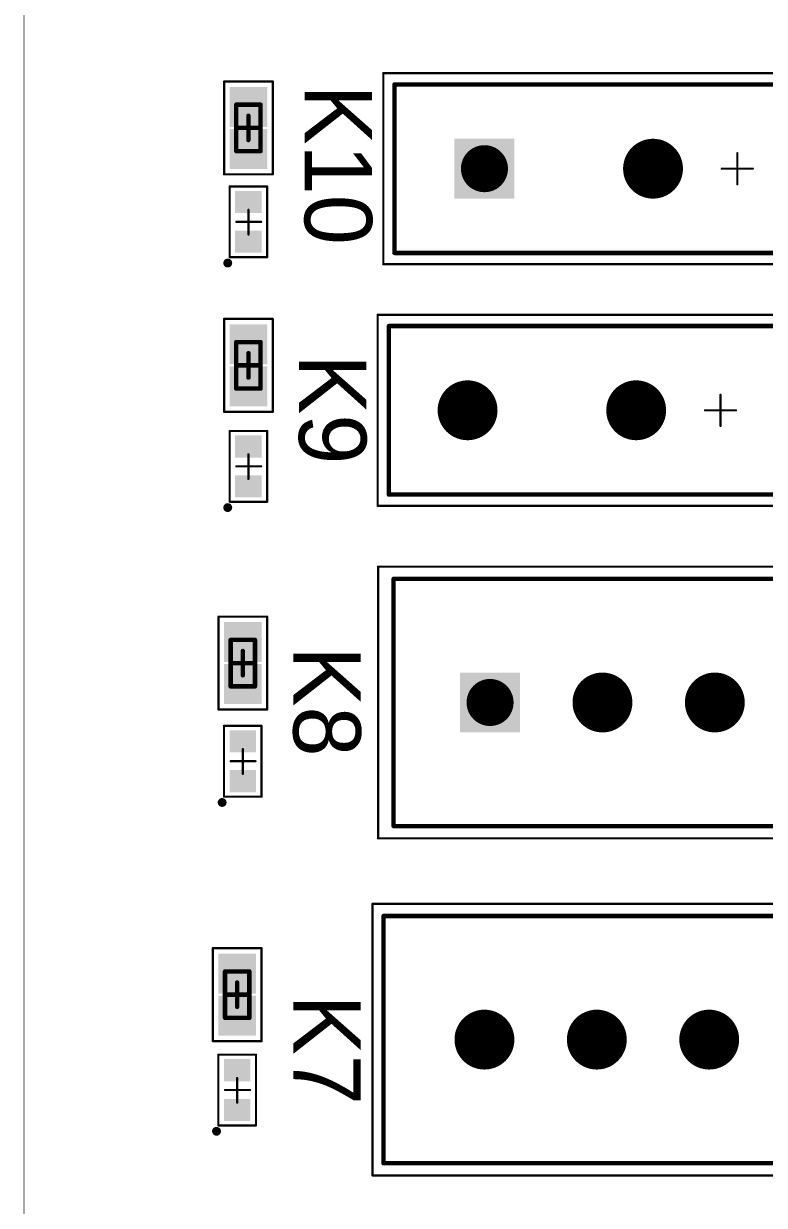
# Model space of a CAD drawing. Header units: millimetres. Extents: x 0 to 100, y 0 to 100.
# Drawn here: x 0 to 16.74, y 51.5 to 78.21 of the extents above; entities that cross this region are included whole.
import ezdxf

# ---------------------------------------------------------------- set-up
doc = ezdxf.new("R2010")
doc.units = ezdxf.units.MM
for name, color, linetype in [('BottomLayer', 5, 'Continuous'), ('BottomSolder', 6, 'Continuous'), ('Mechanical1', 6, 'Continuous'), ('Mechanical13', 56, 'Continuous'), ('Mechanical15', 56, 'Continuous'), ('MidLayer14', 9, 'Continuous'), ('PadHoleLayer', 156, 'Continuous'), ('TopLayer', 1, 'Continuous'), ('TopOverlay', 2, 'Continuous'), ('TopPaste', 8, 'Continuous'), ('TopSolder', 216, 'Continuous')]:
    doc.layers.add(name, color=color, linetype=linetype)

msp = doc.modelspace()

# ---------------------------------------------------------------- linework, layer by layer
at = {"layer": 'BottomLayer', "const_width": 0.575}
for points in [[(13.936, 74.93, 1), (14.512, 74.93, 1)], [(9.745, 69.469, 1), (10.321, 69.469, 1)], [(13.555, 69.469, 1), (14.131, 69.469, 1)], [(12.793, 62.865, 1), (13.369, 62.865, 1)], [(15.333, 62.865, 1), (15.909, 62.865, 1)], [(10.126, 55.245, 1), (10.702, 55.245, 1)], [(12.666, 55.245, 1), (13.242, 55.245, 1)], [(15.206, 55.245, 1), (15.782, 55.245, 1)]]:
    msp.add_lwpolyline(points, format="xyb", close=True, dxfattribs=at)
at = {"layer": 'BottomLayer'}
for points in [[(9.839, 75.505), (9.839, 74.355), (10.989, 75.505), (10.989, 74.355)], [(9.966, 63.44), (9.966, 62.29), (11.116, 63.44), (11.116, 62.29)]]:
    msp.add_solid(points, dxfattribs=at)
at = {"layer": 'BottomSolder', "const_width": 0.677}
for points in [[(13.886, 74.93, 1), (14.562, 74.93, 1)], [(9.695, 69.469, 1), (10.371, 69.469, 1)], [(13.505, 69.469, 1), (14.181, 69.469, 1)], [(12.743, 62.865, 1), (13.419, 62.865, 1)], [(15.283, 62.865, 1), (15.959, 62.865, 1)], [(10.076, 55.245, 1), (10.752, 55.245, 1)], [(12.616, 55.245, 1), (13.292, 55.245, 1)], [(15.156, 55.245, 1), (15.832, 55.245, 1)]]:
    msp.add_lwpolyline(points, format="xyb", close=True, dxfattribs=at)
at = {"layer": 'BottomSolder'}
for points in [[(9.737, 75.607), (9.737, 74.253), (11.091, 75.607), (11.091, 74.253)], [(9.864, 63.542), (9.864, 62.188), (11.218, 63.542), (11.218, 62.188)]]:
    msp.add_solid(points, dxfattribs=at)
at = {"layer": 'Mechanical1', "const_width": 0.0127}
msp.add_lwpolyline([(0.006, 0.006), (0.006, 100.006)], dxfattribs=at)
at = {"layer": 'Mechanical13'}
for points, const_width in [([(8.382, 76.835), (23.622, 76.835)], 0.101), ([(8.382, 73.025), (8.382, 76.835)], 0.101), ([(4.805, 76.377), (5.355, 76.377)], 0.1), ([(4.805, 75.327), (4.805, 76.377)], 0.1), ([(5.355, 75.327), (5.355, 76.377)], 0.1), ([(4.805, 75.327), (5.355, 75.327)], 0.1), ([(4.655, 72.929), (4.655, 74.529)], 0.05), ([(4.655, 74.529), (5.505, 74.529)], 0.05), ([(5.505, 72.929), (5.505, 74.529)], 0.05), ([(4.655, 72.929), (5.505, 72.929)], 0.05), ([(8.382, 73.025), (23.622, 73.025)], 0.101), ([(8.255, 71.374), (23.495, 71.374)], 0.101), ([(8.255, 67.564), (8.255, 71.374)], 0.101), ([(4.805, 71.01), (5.355, 71.01)], 0.1), ([(4.805, 69.96), (4.805, 71.01)], 0.1), ([(5.355, 69.96), (5.355, 71.01)], 0.1), ([(4.805, 69.96), (5.355, 69.96)], 0.1), ([(4.655, 67.402), (4.655, 69.002)], 0.05), ([(4.655, 69.002), (5.505, 69.002)], 0.05), ([(5.505, 67.402), (5.505, 69.002)], 0.05), ([(8.255, 67.564), (23.495, 67.564)], 0.101), ([(4.655, 67.402), (5.505, 67.402)], 0.05), ([(8.361, 60.071), (8.361, 65.659)], 0.1), ([(8.361, 65.659), (28.061, 65.659)], 0.1), ([(4.678, 64.279), (5.228, 64.279)], 0.1), ([(4.678, 63.229), (4.678, 64.279)], 0.1), ([(5.228, 63.229), (5.228, 64.279)], 0.1), ([(4.678, 63.229), (5.228, 63.229)], 0.1), ([(4.528, 60.737), (4.528, 62.337)], 0.05), ([(4.528, 62.337), (5.378, 62.337)], 0.05), ([(5.378, 60.737), (5.378, 62.337)], 0.05), ([(4.528, 60.737), (5.378, 60.737)], 0.05), ([(8.361, 60.071), (28.061, 60.071)], 0.1), ([(8.134, 58.039), (27.834, 58.039)], 0.1), ([(8.134, 52.451), (8.134, 58.039)], 0.1), ([(4.551, 56.786), (5.101, 56.786)], 0.1), ([(4.551, 55.736), (4.551, 56.786)], 0.1), ([(5.101, 55.736), (5.101, 56.786)], 0.1), ([(4.551, 55.736), (5.101, 55.736)], 0.1), ([(4.401, 53.305), (4.401, 54.905)], 0.05), ([(4.401, 54.905), (5.251, 54.905)], 0.05), ([(5.251, 53.305), (5.251, 54.905)], 0.05), ([(4.401, 53.305), (5.251, 53.305)], 0.05), ([(8.134, 52.451), (27.834, 52.451)], 0.1)]:
    msp.add_lwpolyline(points, dxfattribs=dict(at, const_width=const_width))
for points, const_width in [([(8.357, 76.835, 1), (8.407, 76.835, 1)], 0.0504), ([(8.357, 76.835, 1), (8.407, 76.835, 1)], 0.0504), ([(4.78, 76.377, 1), (4.83, 76.377, 1)], 0.05), ([(4.78, 76.377, 1), (4.83, 76.377, 1)], 0.05), ([(5.33, 76.377, 1), (5.38, 76.377, 1)], 0.05), ([(5.33, 76.377, 1), (5.38, 76.377, 1)], 0.05), ([(4.78, 75.327, 1), (4.83, 75.327, 1)], 0.05), ([(4.78, 75.327, 1), (4.83, 75.327, 1)], 0.05), ([(5.33, 75.327, 1), (5.38, 75.327, 1)], 0.05), ([(5.33, 75.327, 1), (5.38, 75.327, 1)], 0.05), ([(4.643, 74.529, 1), (4.667, 74.529, 1)], 0.025), ([(4.643, 74.529, 1), (4.667, 74.529, 1)], 0.025), ([(5.493, 74.529, 1), (5.517, 74.529, 1)], 0.025), ([(5.493, 74.529, 1), (5.517, 74.529, 1)], 0.025), ([(4.643, 72.929, 1), (4.667, 72.929, 1)], 0.025), ([(4.643, 72.929, 1), (4.667, 72.929, 1)], 0.025), ([(5.493, 72.929, 1), (5.517, 72.929, 1)], 0.025), ([(5.493, 72.929, 1), (5.517, 72.929, 1)], 0.025), ([(8.357, 73.025, 1), (8.407, 73.025, 1)], 0.0504), ([(8.357, 73.025, 1), (8.407, 73.025, 1)], 0.0504), ([(8.23, 71.374, 1), (8.28, 71.374, 1)], 0.0504), ([(8.23, 71.374, 1), (8.28, 71.374, 1)], 0.0504), ([(4.78, 71.01, 1), (4.83, 71.01, 1)], 0.05), ([(4.78, 71.01, 1), (4.83, 71.01, 1)], 0.05), ([(5.33, 71.01, 1), (5.38, 71.01, 1)], 0.05), ([(5.33, 71.01, 1), (5.38, 71.01, 1)], 0.05), ([(4.78, 69.96, 1), (4.83, 69.96, 1)], 0.05), ([(4.78, 69.96, 1), (4.83, 69.96, 1)], 0.05), ([(5.33, 69.96, 1), (5.38, 69.96, 1)], 0.05), ([(5.33, 69.96, 1), (5.38, 69.96, 1)], 0.05), ([(4.643, 69.002, 1), (4.667, 69.002, 1)], 0.025), ([(4.643, 69.002, 1), (4.667, 69.002, 1)], 0.025), ([(5.493, 69.002, 1), (5.517, 69.002, 1)], 0.025), ([(5.493, 69.002, 1), (5.517, 69.002, 1)], 0.025), ([(8.23, 67.564, 1), (8.28, 67.564, 1)], 0.0504), ([(8.23, 67.564, 1), (8.28, 67.564, 1)], 0.0504), ([(4.643, 67.402, 1), (4.667, 67.402, 1)], 0.025), ([(4.643, 67.402, 1), (4.667, 67.402, 1)], 0.025), ([(5.493, 67.402, 1), (5.517, 67.402, 1)], 0.025), ([(5.493, 67.402, 1), (5.517, 67.402, 1)], 0.025), ([(8.336, 65.659, 1), (8.386, 65.659, 1)], 0.05), ([(8.336, 65.659, 1), (8.386, 65.659, 1)], 0.05), ([(4.653, 64.279, 1), (4.703, 64.279, 1)], 0.05), ([(4.653, 64.279, 1), (4.703, 64.279, 1)], 0.05), ([(5.203, 64.279, 1), (5.253, 64.279, 1)], 0.05), ([(5.203, 64.279, 1), (5.253, 64.279, 1)], 0.05), ([(4.653, 63.229, 1), (4.703, 63.229, 1)], 0.05), ([(4.653, 63.229, 1), (4.703, 63.229, 1)], 0.05), ([(5.203, 63.229, 1), (5.253, 63.229, 1)], 0.05), ([(5.203, 63.229, 1), (5.253, 63.229, 1)], 0.05), ([(4.516, 62.337, 1), (4.54, 62.337, 1)], 0.025), ([(4.516, 62.337, 1), (4.54, 62.337, 1)], 0.025), ([(5.366, 62.337, 1), (5.39, 62.337, 1)], 0.025), ([(5.366, 62.337, 1), (5.39, 62.337, 1)], 0.025), ([(4.516, 60.737, 1), (4.54, 60.737, 1)], 0.025), ([(4.516, 60.737, 1), (4.54, 60.737, 1)], 0.025), ([(5.366, 60.737, 1), (5.39, 60.737, 1)], 0.025), ([(5.366, 60.737, 1), (5.39, 60.737, 1)], 0.025), ([(8.336, 60.071, 1), (8.386, 60.071, 1)], 0.05), ([(8.336, 60.071, 1), (8.386, 60.071, 1)], 0.05), ([(8.109, 58.039, 1), (8.159, 58.039, 1)], 0.05), ([(8.109, 58.039, 1), (8.159, 58.039, 1)], 0.05), ([(4.526, 56.786, 1), (4.576, 56.786, 1)], 0.05), ([(4.526, 56.786, 1), (4.576, 56.786, 1)], 0.05), ([(5.076, 56.786, 1), (5.126, 56.786, 1)], 0.05), ([(5.076, 56.786, 1), (5.126, 56.786, 1)], 0.05), ([(4.526, 55.736, 1), (4.576, 55.736, 1)], 0.05), ([(4.526, 55.736, 1), (4.576, 55.736, 1)], 0.05), ([(5.076, 55.736, 1), (5.126, 55.736, 1)], 0.05), ([(5.076, 55.736, 1), (5.126, 55.736, 1)], 0.05), ([(4.389, 54.905, 1), (4.413, 54.905, 1)], 0.025), ([(4.389, 54.905, 1), (4.413, 54.905, 1)], 0.025), ([(5.239, 54.905, 1), (5.263, 54.905, 1)], 0.025), ([(5.239, 54.905, 1), (5.263, 54.905, 1)], 0.025), ([(4.389, 53.305, 1), (4.413, 53.305, 1)], 0.025), ([(4.389, 53.305, 1), (4.413, 53.305, 1)], 0.025), ([(5.239, 53.305, 1), (5.263, 53.305, 1)], 0.025), ([(5.239, 53.305, 1), (5.263, 53.305, 1)], 0.025), ([(8.109, 52.451, 1), (8.159, 52.451, 1)], 0.05), ([(8.109, 52.451, 1), (8.159, 52.451, 1)], 0.05)]:
    msp.add_lwpolyline(points, format="xyb", close=True, dxfattribs=dict(at, const_width=const_width))
at = {"layer": 'Mechanical15'}
for points, const_width in [([(4.53, 76.902), (5.63, 76.902)], 0.05), ([(4.53, 74.802), (4.53, 76.902)], 0.05), ([(5.63, 74.802), (5.63, 76.902)], 0.05), ([(8.128, 72.771), (8.128, 77.089)], 0.05), ([(8.128, 77.089), (23.876, 77.089)], 0.05), ([(5.08, 75.577), (5.08, 76.127)], 0.1), ([(4.805, 75.852), (5.355, 75.852)], 0.1), ([(16.129, 74.58), (16.129, 75.28)], 0.05), ([(4.53, 74.802), (5.63, 74.802)], 0.05), ([(15.779, 74.93), (16.479, 74.93)], 0.05), ([(4.655, 74.529), (5.505, 74.529)], 0.05), ([(4.655, 72.929), (4.655, 74.529)], 0.05), ([(5.505, 72.929), (5.505, 74.529)], 0.05), ([(5.08, 73.442), (5.08, 74.002)], 0.05), ([(4.807, 73.729), (5.367, 73.729)], 0.05), ([(4.655, 72.929), (5.505, 72.929)], 0.05), ([(8.128, 72.771), (23.876, 72.771)], 0.05), ([(8.001, 67.31), (8.001, 71.628)], 0.05), ([(8.001, 71.628), (23.749, 71.628)], 0.05), ([(4.53, 71.535), (5.63, 71.535)], 0.05), ([(4.53, 69.435), (4.53, 71.535)], 0.05), ([(5.63, 69.435), (5.63, 71.535)], 0.05), ([(5.08, 70.21), (5.08, 70.76)], 0.1), ([(4.805, 70.485), (5.355, 70.485)], 0.1), ([(15.748, 69.119), (15.748, 69.819)], 0.05), ([(4.53, 69.435), (5.63, 69.435)], 0.05), ([(15.398, 69.469), (16.098, 69.469)], 0.05), ([(4.655, 69.002), (5.505, 69.002)], 0.05), ([(4.655, 67.402), (4.655, 69.002)], 0.05), ([(5.505, 67.402), (5.505, 69.002)], 0.05), ([(5.08, 67.915), (5.08, 68.475)], 0.05), ([(4.807, 68.202), (5.367, 68.202)], 0.05), ([(4.655, 67.402), (5.505, 67.402)], 0.05), ([(8.001, 67.31), (23.749, 67.31)], 0.05), ([(8.011, 59.795), (8.011, 65.935)], 0.05), ([(8.011, 65.935), (28.311, 65.935)], 0.05), ([(4.403, 64.804), (5.503, 64.804)], 0.05), ([(4.403, 62.704), (4.403, 64.804)], 0.05), ([(5.503, 62.704), (5.503, 64.804)], 0.05), ([(4.953, 63.479), (4.953, 64.029)], 0.1), ([(4.678, 63.754), (5.228, 63.754)], 0.1), ([(4.403, 62.704), (5.503, 62.704)], 0.05), ([(4.528, 62.337), (5.378, 62.337)], 0.05), ([(4.528, 60.737), (4.528, 62.337)], 0.05), ([(5.378, 60.737), (5.378, 62.337)], 0.05), ([(4.953, 61.25), (4.953, 61.81)], 0.05), ([(4.68, 61.537), (5.24, 61.537)], 0.05), ([(4.528, 60.737), (5.378, 60.737)], 0.05), ([(8.011, 59.795), (28.311, 59.795)], 0.05), ([(7.884, 52.175), (7.884, 58.315)], 0.05), ([(7.884, 58.315), (28.184, 58.315)], 0.05), ([(4.276, 57.311), (5.376, 57.311)], 0.05), ([(4.276, 55.211), (4.276, 57.311)], 0.05), ([(5.376, 55.211), (5.376, 57.311)], 0.05), ([(4.826, 55.986), (4.826, 56.536)], 0.1), ([(4.551, 56.261), (5.101, 56.261)], 0.1), ([(4.276, 55.211), (5.376, 55.211)], 0.05), ([(4.401, 54.905), (5.251, 54.905)], 0.05), ([(4.401, 53.305), (4.401, 54.905)], 0.05), ([(5.251, 53.305), (5.251, 54.905)], 0.05), ([(4.826, 53.818), (4.826, 54.378)], 0.05), ([(4.553, 54.105), (5.113, 54.105)], 0.05), ([(4.401, 53.305), (5.251, 53.305)], 0.05), ([(7.884, 52.175), (28.184, 52.175)], 0.05)]:
    msp.add_lwpolyline(points, dxfattribs=dict(at, const_width=const_width))
for points, const_width in [([(4.518, 76.902, 1), (4.543, 76.902, 1)], 0.025), ([(4.518, 76.902, 1), (4.543, 76.902, 1)], 0.025), ([(5.618, 76.902, 1), (5.643, 76.902, 1)], 0.025), ([(5.618, 76.902, 1), (5.643, 76.902, 1)], 0.025), ([(8.115, 77.089, 1), (8.141, 77.089, 1)], 0.025), ([(8.115, 77.089, 1), (8.141, 77.089, 1)], 0.025), ([(5.055, 76.127, 1), (5.105, 76.127, 1)], 0.05), ([(4.78, 75.852, 1), (4.83, 75.852, 1)], 0.05), ([(5.33, 75.852, 1), (5.38, 75.852, 1)], 0.05), ([(5.055, 75.577, 1), (5.105, 75.577, 1)], 0.05), ([(16.116, 75.28, 1), (16.142, 75.28, 1)], 0.025), ([(4.518, 74.802, 1), (4.543, 74.802, 1)], 0.025), ([(4.518, 74.802, 1), (4.543, 74.802, 1)], 0.025), ([(5.618, 74.802, 1), (5.643, 74.802, 1)], 0.025), ([(5.618, 74.802, 1), (5.643, 74.802, 1)], 0.025), ([(15.766, 74.93, 1), (15.791, 74.93, 1)], 0.025), ([(16.467, 74.93, 1), (16.492, 74.93, 1)], 0.025), ([(4.643, 74.529, 1), (4.667, 74.529, 1)], 0.025), ([(4.643, 74.529, 1), (4.667, 74.529, 1)], 0.025), ([(5.493, 74.529, 1), (5.517, 74.529, 1)], 0.025), ([(5.493, 74.529, 1), (5.517, 74.529, 1)], 0.025), ([(16.116, 74.58, 1), (16.142, 74.58, 1)], 0.025), ([(5.068, 74.002, 1), (5.092, 74.002, 1)], 0.025), ([(4.795, 73.729, 1), (4.82, 73.729, 1)], 0.025), ([(5.355, 73.729, 1), (5.38, 73.729, 1)], 0.025), ([(5.068, 73.442, 1), (5.092, 73.442, 1)], 0.025), ([(4.643, 72.929, 1), (4.667, 72.929, 1)], 0.025), ([(4.643, 72.929, 1), (4.667, 72.929, 1)], 0.025), ([(5.493, 72.929, 1), (5.517, 72.929, 1)], 0.025), ([(5.493, 72.929, 1), (5.517, 72.929, 1)], 0.025), ([(8.115, 72.771, 1), (8.141, 72.771, 1)], 0.025), ([(8.115, 72.771, 1), (8.141, 72.771, 1)], 0.025), ([(7.988, 71.628, 1), (8.014, 71.628, 1)], 0.025), ([(7.988, 71.628, 1), (8.014, 71.628, 1)], 0.025), ([(4.518, 71.535, 1), (4.543, 71.535, 1)], 0.025), ([(4.518, 71.535, 1), (4.543, 71.535, 1)], 0.025), ([(5.618, 71.535, 1), (5.643, 71.535, 1)], 0.025), ([(5.618, 71.535, 1), (5.643, 71.535, 1)], 0.025), ([(5.055, 70.76, 1), (5.105, 70.76, 1)], 0.05), ([(4.78, 70.485, 1), (4.83, 70.485, 1)], 0.05), ([(5.33, 70.485, 1), (5.38, 70.485, 1)], 0.05), ([(5.055, 70.21, 1), (5.105, 70.21, 1)], 0.05), ([(15.735, 69.819, 1), (15.761, 69.819, 1)], 0.025), ([(4.518, 69.435, 1), (4.543, 69.435, 1)], 0.025), ([(4.518, 69.435, 1), (4.543, 69.435, 1)], 0.025), ([(5.618, 69.435, 1), (5.643, 69.435, 1)], 0.025), ([(5.618, 69.435, 1), (5.643, 69.435, 1)], 0.025), ([(15.385, 69.469, 1), (15.41, 69.469, 1)], 0.025), ([(16.086, 69.469, 1), (16.111, 69.469, 1)], 0.025), ([(4.643, 69.002, 1), (4.667, 69.002, 1)], 0.025), ([(4.643, 69.002, 1), (4.667, 69.002, 1)], 0.025), ([(5.493, 69.002, 1), (5.517, 69.002, 1)], 0.025), ([(5.493, 69.002, 1), (5.517, 69.002, 1)], 0.025), ([(15.735, 69.119, 1), (15.761, 69.119, 1)], 0.025), ([(5.068, 68.475, 1), (5.092, 68.475, 1)], 0.025), ([(4.795, 68.202, 1), (4.82, 68.202, 1)], 0.025), ([(5.355, 68.202, 1), (5.38, 68.202, 1)], 0.025), ([(5.068, 67.915, 1), (5.092, 67.915, 1)], 0.025), ([(4.643, 67.402, 1), (4.667, 67.402, 1)], 0.025), ([(4.643, 67.402, 1), (4.667, 67.402, 1)], 0.025), ([(5.493, 67.402, 1), (5.517, 67.402, 1)], 0.025), ([(5.493, 67.402, 1), (5.517, 67.402, 1)], 0.025), ([(7.988, 67.31, 1), (8.014, 67.31, 1)], 0.025), ([(7.988, 67.31, 1), (8.014, 67.31, 1)], 0.025), ([(7.998, 65.935, 1), (8.023, 65.935, 1)], 0.025), ([(7.998, 65.935, 1), (8.023, 65.935, 1)], 0.025), ([(4.391, 64.804, 1), (4.416, 64.804, 1)], 0.025), ([(4.391, 64.804, 1), (4.416, 64.804, 1)], 0.025), ([(5.491, 64.804, 1), (5.516, 64.804, 1)], 0.025), ([(5.491, 64.804, 1), (5.516, 64.804, 1)], 0.025), ([(4.928, 64.029, 1), (4.978, 64.029, 1)], 0.05), ([(4.653, 63.754, 1), (4.703, 63.754, 1)], 0.05), ([(5.203, 63.754, 1), (5.253, 63.754, 1)], 0.05), ([(4.928, 63.479, 1), (4.978, 63.479, 1)], 0.05), ([(4.391, 62.704, 1), (4.416, 62.704, 1)], 0.025), ([(4.391, 62.704, 1), (4.416, 62.704, 1)], 0.025), ([(5.491, 62.704, 1), (5.516, 62.704, 1)], 0.025), ([(5.491, 62.704, 1), (5.516, 62.704, 1)], 0.025), ([(4.516, 62.337, 1), (4.54, 62.337, 1)], 0.025), ([(4.516, 62.337, 1), (4.54, 62.337, 1)], 0.025), ([(5.366, 62.337, 1), (5.39, 62.337, 1)], 0.025), ([(5.366, 62.337, 1), (5.39, 62.337, 1)], 0.025), ([(4.941, 61.81, 1), (4.965, 61.81, 1)], 0.025), ([(4.668, 61.537, 1), (4.693, 61.537, 1)], 0.025), ([(5.228, 61.537, 1), (5.253, 61.537, 1)], 0.025), ([(4.941, 61.25, 1), (4.965, 61.25, 1)], 0.025), ([(4.516, 60.737, 1), (4.54, 60.737, 1)], 0.025), ([(4.516, 60.737, 1), (4.54, 60.737, 1)], 0.025), ([(5.366, 60.737, 1), (5.39, 60.737, 1)], 0.025), ([(5.366, 60.737, 1), (5.39, 60.737, 1)], 0.025), ([(7.998, 59.795, 1), (8.023, 59.795, 1)], 0.025), ([(7.998, 59.795, 1), (8.023, 59.795, 1)], 0.025), ([(7.871, 58.315, 1), (7.896, 58.315, 1)], 0.025), ([(7.871, 58.315, 1), (7.896, 58.315, 1)], 0.025), ([(4.264, 57.311, 1), (4.289, 57.311, 1)], 0.025), ([(4.264, 57.311, 1), (4.289, 57.311, 1)], 0.025), ([(5.364, 57.311, 1), (5.389, 57.311, 1)], 0.025), ([(5.364, 57.311, 1), (5.389, 57.311, 1)], 0.025), ([(4.801, 56.536, 1), (4.851, 56.536, 1)], 0.05), ([(4.526, 56.261, 1), (4.576, 56.261, 1)], 0.05), ([(5.076, 56.261, 1), (5.126, 56.261, 1)], 0.05), ([(4.801, 55.986, 1), (4.851, 55.986, 1)], 0.05), ([(4.264, 55.211, 1), (4.289, 55.211, 1)], 0.025), ([(4.264, 55.211, 1), (4.289, 55.211, 1)], 0.025), ([(5.364, 55.211, 1), (5.389, 55.211, 1)], 0.025), ([(5.364, 55.211, 1), (5.389, 55.211, 1)], 0.025), ([(4.389, 54.905, 1), (4.413, 54.905, 1)], 0.025), ([(4.389, 54.905, 1), (4.413, 54.905, 1)], 0.025), ([(5.239, 54.905, 1), (5.263, 54.905, 1)], 0.025), ([(5.239, 54.905, 1), (5.263, 54.905, 1)], 0.025), ([(4.814, 54.378, 1), (4.838, 54.378, 1)], 0.025), ([(4.541, 54.105, 1), (4.566, 54.105, 1)], 0.025), ([(5.101, 54.105, 1), (5.126, 54.105, 1)], 0.025), ([(4.814, 53.818, 1), (4.838, 53.818, 1)], 0.025), ([(4.389, 53.305, 1), (4.413, 53.305, 1)], 0.025), ([(4.389, 53.305, 1), (4.413, 53.305, 1)], 0.025), ([(5.239, 53.305, 1), (5.263, 53.305, 1)], 0.025), ([(5.239, 53.305, 1), (5.263, 53.305, 1)], 0.025), ([(7.871, 52.175, 1), (7.896, 52.175, 1)], 0.025), ([(7.871, 52.175, 1), (7.896, 52.175, 1)], 0.025)]:
    msp.add_lwpolyline(points, format="xyb", close=True, dxfattribs=dict(at, const_width=const_width))
at = {"layer": 'MidLayer14'}
for points, const_width in [([(10.148, 74.93, 1), (10.68, 74.93, 1)], 0.531), ([(13.936, 74.93, 1), (14.512, 74.93, 1)], 0.575), ([(9.745, 69.469, 1), (10.321, 69.469, 1)], 0.575), ([(13.555, 69.469, 1), (14.131, 69.469, 1)], 0.575), ([(10.275, 62.865, 1), (10.807, 62.865, 1)], 0.531), ([(12.793, 62.865, 1), (13.369, 62.865, 1)], 0.575), ([(15.333, 62.865, 1), (15.909, 62.865, 1)], 0.575), ([(10.126, 55.245, 1), (10.702, 55.245, 1)], 0.575), ([(12.666, 55.245, 1), (13.242, 55.245, 1)], 0.575), ([(15.206, 55.245, 1), (15.782, 55.245, 1)], 0.575)]:
    msp.add_lwpolyline(points, format="xyb", close=True, dxfattribs=dict(at, const_width=const_width))
at = {"layer": 'PadHoleLayer', "const_width": 0.375}
for points in [[(10.226, 74.93, 1), (10.602, 74.93, 1)], [(14.036, 74.93, 1), (14.412, 74.93, 1)], [(9.845, 69.469, 1), (10.221, 69.469, 1)], [(13.655, 69.469, 1), (14.031, 69.469, 1)], [(10.353, 62.865, 1), (10.729, 62.865, 1)], [(12.893, 62.865, 1), (13.269, 62.865, 1)], [(15.433, 62.865, 1), (15.809, 62.865, 1)], [(10.226, 55.245, 1), (10.602, 55.245, 1)], [(12.766, 55.245, 1), (13.142, 55.245, 1)], [(15.306, 55.245, 1), (15.682, 55.245, 1)]]:
    msp.add_lwpolyline(points, format="xyb", close=True, dxfattribs=at)
at = {"layer": 'TopLayer', "const_width": 0.575}
for points in [[(13.936, 74.93, 1), (14.512, 74.93, 1)], [(9.745, 69.469, 1), (10.321, 69.469, 1)], [(13.555, 69.469, 1), (14.131, 69.469, 1)], [(12.793, 62.865, 1), (13.369, 62.865, 1)], [(15.333, 62.865, 1), (15.909, 62.865, 1)], [(10.126, 55.245, 1), (10.702, 55.245, 1)], [(12.666, 55.245, 1), (13.242, 55.245, 1)], [(15.206, 55.245, 1), (15.782, 55.245, 1)]]:
    msp.add_lwpolyline(points, format="xyb", close=True, dxfattribs=at)
at = {"layer": 'TopLayer'}
for points in [[(4.755, 75.977), (5.405, 75.977), (4.755, 76.677), (5.405, 76.677)], [(4.755, 75.027), (5.405, 75.027), (4.755, 75.727), (5.405, 75.727)], [(9.839, 75.505), (9.839, 74.355), (10.989, 75.505), (10.989, 74.355)], [(5.38, 73.929), (5.38, 74.429), (4.78, 73.929), (4.78, 74.429)], [(5.38, 73.029), (5.38, 73.529), (4.78, 73.029), (4.78, 73.529)], [(4.755, 70.61), (5.405, 70.61), (4.755, 71.31), (5.405, 71.31)], [(4.755, 69.66), (5.405, 69.66), (4.755, 70.36), (5.405, 70.36)], [(5.38, 68.402), (5.38, 68.902), (4.78, 68.402), (4.78, 68.902)], [(5.38, 67.502), (5.38, 68.002), (4.78, 67.502), (4.78, 68.002)], [(4.628, 63.879), (5.278, 63.879), (4.628, 64.579), (5.278, 64.579)], [(4.628, 62.929), (5.278, 62.929), (4.628, 63.629), (5.278, 63.629)], [(9.966, 63.44), (9.966, 62.29), (11.116, 63.44), (11.116, 62.29)], [(5.253, 61.737), (5.253, 62.237), (4.653, 61.737), (4.653, 62.237)], [(5.253, 60.837), (5.253, 61.337), (4.653, 60.837), (4.653, 61.337)], [(4.501, 56.386), (5.151, 56.386), (4.501, 57.086), (5.151, 57.086)], [(4.501, 55.436), (5.151, 55.436), (4.501, 56.136), (5.151, 56.136)], [(5.126, 54.305), (5.126, 54.805), (4.526, 54.305), (4.526, 54.805)], [(5.126, 53.405), (5.126, 53.905), (4.526, 53.405), (4.526, 53.905)]]:
    msp.add_solid(points, dxfattribs=at)
at = {"layer": 'TopOverlay'}
for points, const_width in [([(4.663, 72.797, 1), (4.563, 72.797, 1)], 0.1), ([(4.538, 72.797, 1), (4.588, 72.797, 1)], 0.05), ([(4.638, 72.797, 1), (4.688, 72.797, 1)], 0.05), ([(4.663, 67.27, 1), (4.563, 67.27, 1)], 0.1), ([(4.538, 67.27, 1), (4.588, 67.27, 1)], 0.05), ([(4.638, 67.27, 1), (4.688, 67.27, 1)], 0.05), ([(4.536, 60.605, 1), (4.436, 60.605, 1)], 0.1), ([(4.411, 60.605, 1), (4.461, 60.605, 1)], 0.05), ([(4.511, 60.605, 1), (4.561, 60.605, 1)], 0.05), ([(4.409, 53.173, 1), (4.309, 53.173, 1)], 0.1), ([(4.284, 53.173, 1), (4.334, 53.173, 1)], 0.05), ([(4.384, 53.173, 1), (4.434, 53.173, 1)], 0.05)]:
    msp.add_lwpolyline(points, format="xyb", close=True, dxfattribs=dict(at, const_width=const_width))
at = {"layer": 'TopPaste'}
for points in [[(4.755, 75.977), (5.405, 75.977), (4.755, 76.677), (5.405, 76.677)], [(4.755, 75.027), (5.405, 75.027), (4.755, 75.727), (5.405, 75.727)], [(5.38, 73.929), (5.38, 74.429), (4.78, 73.929), (4.78, 74.429)], [(5.38, 73.029), (5.38, 73.529), (4.78, 73.029), (4.78, 73.529)], [(4.755, 70.61), (5.405, 70.61), (4.755, 71.31), (5.405, 71.31)], [(4.755, 69.66), (5.405, 69.66), (4.755, 70.36), (5.405, 70.36)], [(5.38, 68.402), (5.38, 68.902), (4.78, 68.402), (4.78, 68.902)], [(5.38, 67.502), (5.38, 68.002), (4.78, 67.502), (4.78, 68.002)], [(4.628, 63.879), (5.278, 63.879), (4.628, 64.579), (5.278, 64.579)], [(4.628, 62.929), (5.278, 62.929), (4.628, 63.629), (5.278, 63.629)], [(5.253, 61.737), (5.253, 62.237), (4.653, 61.737), (4.653, 62.237)], [(5.253, 60.837), (5.253, 61.337), (4.653, 60.837), (4.653, 61.337)], [(4.501, 56.386), (5.151, 56.386), (4.501, 57.086), (5.151, 57.086)], [(4.501, 55.436), (5.151, 55.436), (4.501, 56.136), (5.151, 56.136)], [(5.126, 54.305), (5.126, 54.805), (4.526, 54.305), (4.526, 54.805)], [(5.126, 53.405), (5.126, 53.905), (4.526, 53.405), (4.526, 53.905)]]:
    msp.add_solid(points, dxfattribs=at)
at = {"layer": 'TopSolder', "const_width": 0.677}
for points in [[(13.886, 74.93, 1), (14.562, 74.93, 1)], [(9.695, 69.469, 1), (10.371, 69.469, 1)], [(13.505, 69.469, 1), (14.181, 69.469, 1)], [(12.743, 62.865, 1), (13.419, 62.865, 1)], [(15.283, 62.865, 1), (15.959, 62.865, 1)], [(10.076, 55.245, 1), (10.752, 55.245, 1)], [(12.616, 55.245, 1), (13.292, 55.245, 1)], [(15.156, 55.245, 1), (15.832, 55.245, 1)]]:
    msp.add_lwpolyline(points, format="xyb", close=True, dxfattribs=at)
at = {"layer": 'TopSolder'}
for points in [[(4.653, 75.875), (5.507, 75.875), (4.653, 76.779), (5.507, 76.779)], [(4.653, 74.925), (5.507, 74.925), (4.653, 75.829), (5.507, 75.829)], [(9.737, 75.607), (9.737, 74.253), (11.091, 75.607), (11.091, 74.253)], [(5.38, 73.929), (5.38, 74.429), (4.78, 73.929), (4.78, 74.429)], [(5.38, 73.029), (5.38, 73.529), (4.78, 73.029), (4.78, 73.529)], [(4.653, 70.508), (5.507, 70.508), (4.653, 71.412), (5.507, 71.412)], [(4.653, 69.558), (5.507, 69.558), (4.653, 70.462), (5.507, 70.462)], [(5.38, 68.402), (5.38, 68.902), (4.78, 68.402), (4.78, 68.902)], [(5.38, 67.502), (5.38, 68.002), (4.78, 67.502), (4.78, 68.002)], [(4.526, 63.777), (5.38, 63.777), (4.526, 64.681), (5.38, 64.681)], [(4.526, 62.827), (5.38, 62.827), (4.526, 63.731), (5.38, 63.731)], [(9.864, 63.542), (9.864, 62.188), (11.218, 63.542), (11.218, 62.188)], [(5.253, 61.737), (5.253, 62.237), (4.653, 61.737), (4.653, 62.237)], [(5.253, 60.837), (5.253, 61.337), (4.653, 60.837), (4.653, 61.337)], [(4.399, 56.284), (5.253, 56.284), (4.399, 57.188), (5.253, 57.188)], [(4.399, 55.334), (5.253, 55.334), (4.399, 56.238), (5.253, 56.238)], [(5.126, 54.305), (5.126, 54.805), (4.526, 54.305), (4.526, 54.805)], [(5.126, 53.405), (5.126, 53.905), (4.526, 53.405), (4.526, 53.905)]]:
    msp.add_solid(points, dxfattribs=at)

# ---------------------------------------------------------------- texts
at = {"layer": 'TopOverlay'}
for s, p in [('K10', (6.35, 76.834)), ('K9', (6.223, 70.739)), ('K8', (6.096, 64.135)), ('K7', (6.096, 56.261))]:
    msp.add_text(s, height=1.524, rotation=270, dxfattribs=at).set_placement(p)

doc.saveas('drawing.dxf')
